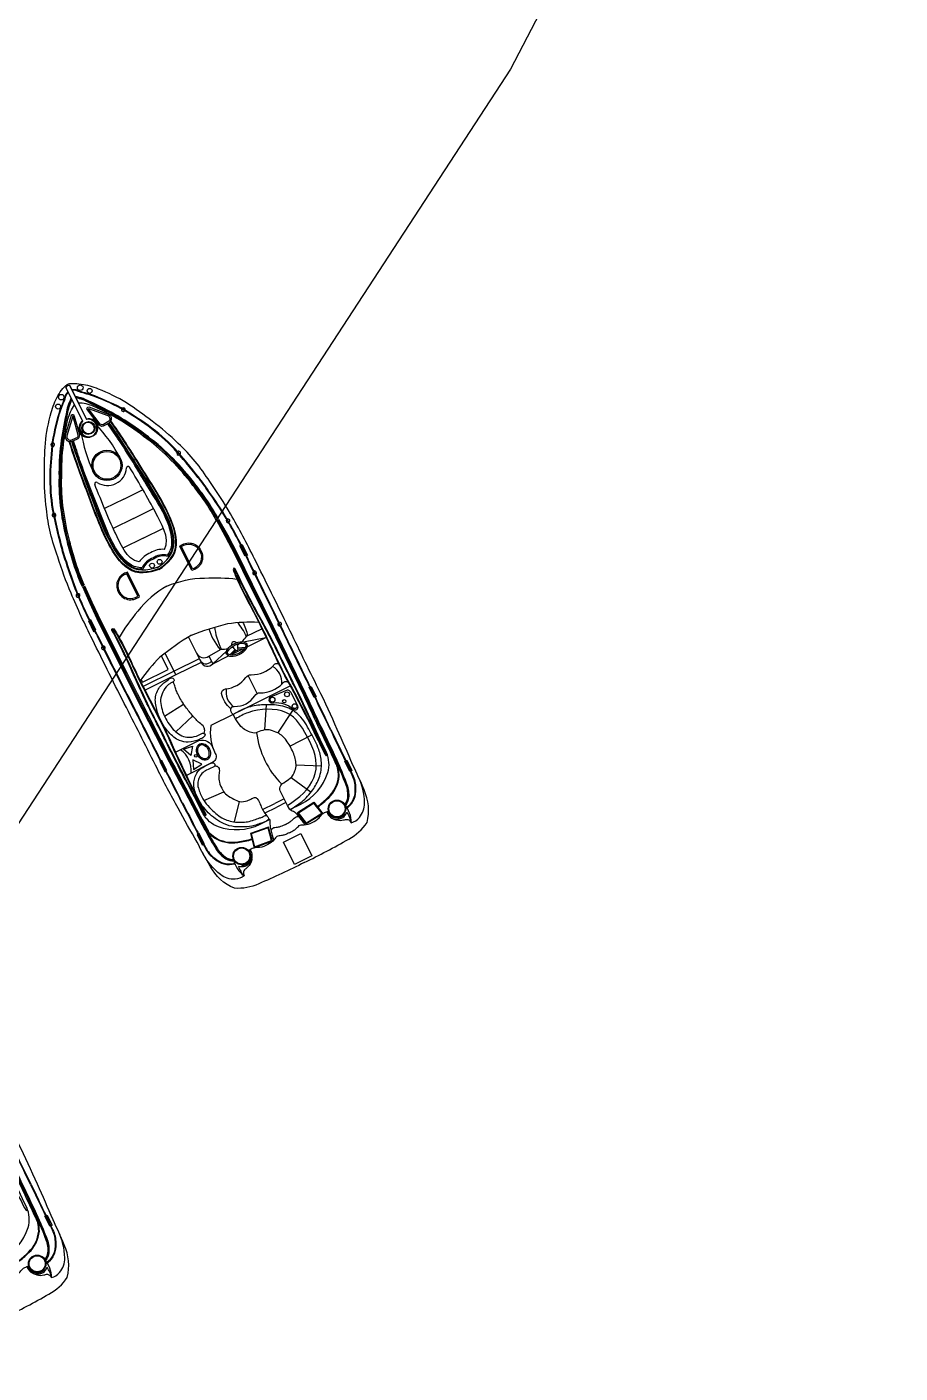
# Model space of a CAD drawing. Header units: metres. Extents: x 279276 to 280727, y 2047083 to 2048907.
# Drawn here: x 279492.2 to 279601.3, y 2047191.5 to 2047359.9 of the extents above; entities that cross this region are included whole.
import ezdxf

# ---------------------------------------------------------------- set-up
doc = ezdxf.new("R2010")
doc.units = ezdxf.units.M
doc.layers.add('village', color=3, linetype='Continuous')

msp = doc.modelspace()

# ---------------------------------------------------------------- linework, layer by layer
at = {"color": 32, "true_color": 0xcd6928}
for p, q in [((279504.29, 2047300.84), (279506.71, 2047302.04)), ((279504.29, 2047300.84), (279501.88, 2047299.65)), ((279505.51, 2047298.4), (279508.02, 2047299.65)), ((279505.51, 2047298.4), (279502.99, 2047297.15)), ((279506.72, 2047295.96), (279504.2, 2047294.71)), ((279506.72, 2047295.96), (279509.25, 2047297.21)), ((279519.26, 2047282.97), (279522.08, 2047283.55)), ((279519.71, 2047282.37), (279522.08, 2047283.55)), ((279514.94, 2047281.2), (279515.42, 2047280.24)), ((279515.42, 2047280.24), (279517.14, 2047281.82)), ((279515.42, 2047280.24), (279517.4, 2047281.22)), ((279518.21, 2047282.05), (279517.56, 2047281.36)), ((279518.32, 2047281.94), (279517.75, 2047281.34)), ((279517.85, 2047281.45), (279519.25, 2047282.14)), ((279518.56, 2047282.22), (279519.52, 2047282.33)), ((279518.57, 2047282.07), (279519.44, 2047282.17)), ((279510.59, 2047279.31), (279506.73, 2047277.39)), ((279510.82, 2047278.85), (279506.96, 2047276.93)), ((279518.67, 2047274.29), (279525.1, 2047277.48)), ((279520.97, 2047276.52), (279519.85, 2047278.78)), ((279509.38, 2047273.69), (279511.78, 2047275.21)), ((279521.92, 2047271.97), (279522.14, 2047275.13)), ((279523.57, 2047271.58), (279525.44, 2047274.42)), ((279510.79, 2047271.75), (279512.93, 2047273.73)), ((279525.08, 2047269.96), (279527.81, 2047271.34)), ((279525.85, 2047267.61), (279529.01, 2047267.47)), ((279525.22, 2047266.04), (279527.71, 2047264.19)), ((279514.3, 2047263.16), (279516.81, 2047264.24)), ((279518.13, 2047260.47), (279518.75, 2047263.02)), ((279521.65, 2047262.03), (279523.19, 2047262.79)), ((279521.91, 2047261.58), (279523.42, 2047262.33)), ((279524.34, 2047263.37), (279523.19, 2047262.79)), ((279524.58, 2047262.9), (279523.42, 2047262.33)), ((279531.82, 2047261.45), (279531.88, 2047261.4)), ((279519.05, 2047255.11), (279519.05, 2047255.03)), ((279494.34, 2047204.56), (279494.41, 2047204.52))]:
    msp.add_line(p, q, dxfattribs=at)
for points in [[(279526.87, 2047255.39, -0.01736), (279521.17, 2047252.73, -0.12634), (279518.14, 2047252.17, -0.172899), (279515.11, 2047254.93, -0.013884), (279513.48, 2047257.92, -0.008973), (279511.12, 2047262.18, -0.01509), (279508.5, 2047267.1, 0.002245), (279504.63, 2047274.76, -0.003342), (279500.38, 2047283.28, -0.016984), (279497.71, 2047289.08, -0.024546), (279496.06, 2047293.6, -0.067942), (279494.63, 2047299.61, -0.033948), (279494.39, 2047303.88, -0.022001), (279494.5, 2047307.84, -0.042872), (279495.23, 2047311.66, -0.059514), (279496.08, 2047313.75, -0.046364), (279496.69, 2047314.68, -0.104882), (279497.2, 2047315.13, -0.104882)], [(279526.87, 2047255.39, 0.01736), (279532.43, 2047258.32, 0.12634), (279534.71, 2047260.39, 0.172899), (279534.34, 2047264.47, 0.013884), (279532.94, 2047267.58, 0.008973), (279530.98, 2047272.04, 0.01509), (279528.64, 2047277.09, -0.002245), (279524.87, 2047284.81, 0.003342), (279520.65, 2047293.35, 0.016984), (279517.65, 2047298.98, 0.024546), (279515.04, 2047303.03, 0.067942), (279511.12, 2047307.8, 0.033948), (279507.86, 2047310.57, 0.022001), (279504.64, 2047312.87, 0.042872), (279501.15, 2047314.6, 0.059514), (279498.98, 2047315.18, 0.046364), (279497.87, 2047315.26, 0.104882), (279497.2, 2047315.13, 0.104882)], [(279530.2, 2047272.04, -0.006425), (279527.93, 2047276.77, -0.002217), (279524.17, 2047284.47, 0.003368), (279519.95, 2047293.09, 0.024633), (279517.16, 2047298.46, 0.015037), (279514.95, 2047301.8, 0.025439), (279513.64, 2047303.6, 0.013843), (279510.67, 2047307.18, 0.040266), (279507.39, 2047310.03, 0.016729), (279503.98, 2047312.25, 0.029739), (279500.18, 2047313.92, -0.01525), (279498.31, 2047314.48, 0.132389), (279497.96, 2047314.51, 0.028442), (279497.82, 2047314.49, 0.028442)], [(279530.13, 2047272, -0.006424), (279527.86, 2047276.74, -0.002217), (279524.1, 2047284.44, 0.003368), (279519.88, 2047293.06, 0.024633), (279517.1, 2047298.42, 0.015038), (279514.89, 2047301.76, 0.025461), (279513.58, 2047303.55, 0.013839), (279510.61, 2047307.12, 0.040238), (279507.34, 2047309.97, 0.016715), (279503.94, 2047312.18, 0.029693), (279500.16, 2047313.85, -0.015234), (279498.29, 2047314.4, 0.134036), (279497.97, 2047314.44, 0.024879), (279497.85, 2047314.42, 0.024879)], [(279511.59, 2047262.79, 0.006425), (279509.19, 2047267.47, 0.002217), (279505.33, 2047275.11, -0.003368), (279501.01, 2047283.69, -0.024633), (279498.42, 2047289.15, -0.015037), (279497.09, 2047292.93, -0.025439), (279496.45, 2047295.07, -0.013843), (279495.4, 2047299.59, -0.040266), (279495.1, 2047303.93, -0.016729), (279495.4, 2047307.99, -0.029739), (279496.36, 2047312.02, 0.01525), (279497.05, 2047313.85, -0.132389), (279497.23, 2047314.15, -0.028442), (279497.34, 2047314.25, -0.028442)], [(279511.66, 2047262.83, 0.006424), (279509.26, 2047267.5, 0.002217), (279505.4, 2047275.15, -0.003368), (279501.08, 2047283.72, -0.024633), (279498.49, 2047289.18, -0.015038), (279497.17, 2047292.96, -0.025461), (279496.53, 2047295.09, -0.013839), (279495.47, 2047299.61, -0.040238), (279495.18, 2047303.93, -0.016715), (279495.48, 2047307.98, -0.029693), (279496.43, 2047312, 0.015234), (279497.12, 2047313.82, -0.134036), (279497.29, 2047314.1, -0.024879), (279497.37, 2047314.18, -0.024879)], [(279499.13, 2047289.89, -0.031596), (279497.89, 2047293.2, -0.004928), (279497.25, 2047295.46, -0.02844), (279496.47, 2047299.49, -0.042875), (279496.25, 2047303.6, -0.035347), (279496.47, 2047307.72, -0.024093), (279497.13, 2047311.48, -0.079837), (279497.74, 2047313.44)], [(279499.2, 2047289.92, -0.031592), (279497.96, 2047293.22, -0.004926), (279497.32, 2047295.48, -0.028436), (279496.54, 2047299.5, -0.042895), (279496.32, 2047303.6, -0.035363), (279496.54, 2047307.71, -0.024111), (279497.21, 2047311.47, -0.077658), (279497.79, 2047313.35, -0.077658)], [(279499.27, 2047289.95, -0.031588), (279498.04, 2047293.24, -0.004924), (279497.4, 2047295.5, -0.028433), (279496.62, 2047299.51, -0.042917), (279496.4, 2047303.6, -0.035379), (279496.62, 2047307.7, -0.02413), (279497.28, 2047311.45, -0.075408), (279497.83, 2047313.26, -0.075408)], [(279516.14, 2047298.34, 0.031596), (279514.26, 2047301.33, 0.004928), (279512.84, 2047303.21, 0.02844), (279510.11, 2047306.26, 0.042875), (279506.96, 2047308.92, 0.035347), (279503.55, 2047311.23, 0.024093), (279500.15, 2047312.98, 0.079837), (279498.22, 2047313.67)], [(279516.08, 2047298.3, 0.031592), (279514.19, 2047301.28, 0.004926), (279512.78, 2047303.16, 0.028436), (279510.05, 2047306.21, 0.042895), (279506.91, 2047308.86, 0.035363), (279503.51, 2047311.17, 0.024111), (279500.12, 2047312.91, 0.077658), (279498.27, 2047313.59, 0.077658)], [(279516.01, 2047298.27, 0.031588), (279514.13, 2047301.24, 0.004924), (279512.72, 2047303.11, 0.028433), (279510, 2047306.15, 0.042917), (279506.87, 2047308.8, 0.035379), (279503.47, 2047311.1, 0.02413), (279500.08, 2047312.84, 0.075408), (279498.31, 2047313.5, 0.075408)], [(279515.87, 2047298.19, 0.031581), (279514.01, 2047301.15, 0.00492), (279512.6, 2047303.02, 0.028426), (279509.89, 2047306.04, 0.042959), (279506.78, 2047308.68, 0.035411), (279503.4, 2047310.97, 0.028829), (279500.55, 2047312.43, 0.092336), (279498.63, 2047312.85, 0.080328)], [(279499.41, 2047290.02, -0.031581), (279498.18, 2047293.29, -0.00492), (279497.55, 2047295.54, -0.028426), (279496.77, 2047299.53, -0.042959), (279496.55, 2047303.6, -0.035411), (279496.77, 2047307.68, -0.028829), (279497.33, 2047310.83, -0.092336), (279498.15, 2047312.62, -0.080328)], [(279497.86, 2047308.07), (279498.44, 2047308.31, 0.382221), (279498.79, 2047308.88), (279498.16, 2047311.18, 0.786544), (279497.74, 2047311.27), (279496.99, 2047308.8, 0.616464), (279497.86, 2047308.07, 3.844907)], [(279502.42, 2047310.34), (279501.89, 2047310.02, -0.382221), (279501.22, 2047310.09), (279499.77, 2047311.98, -0.786544), (279499.95, 2047312.37), (279502.37, 2047311.47, -0.616464), (279502.42, 2047310.34, -3.844907)], [(279515.88, 2047298.19), (279516.98, 2047296.21), (279518.19, 2047293.9), (279520.06, 2047290.06), (279522.67, 2047284.81), (279526.76, 2047276.34, 0.002601), (279528.93, 2047271.71, -0.00441), (279530.78, 2047267.79, -0.002867), (279531.04, 2047267.19, -0.002867)], [(279516.01, 2047298.26), (279517.11, 2047296.29), (279518.33, 2047293.96), (279520.2, 2047290.13), (279522.81, 2047284.87), (279526.9, 2047276.4, 0.002601), (279529.07, 2047271.78, -0.00441), (279530.92, 2047267.85, -0.012997), (279532.06, 2047265.1, -0.113276), (279532.25, 2047263.49, -0.142458), (279531.9, 2047262.64, -0.142458)], [(279516.08, 2047298.3), (279517.18, 2047296.32), (279518.39, 2047294), (279520.27, 2047290.16), (279522.88, 2047284.91), (279526.97, 2047276.44, 0.002601), (279529.14, 2047271.81, -0.004411), (279530.99, 2047267.88, -0.013003), (279532.13, 2047265.12, -0.113337), (279532.33, 2047263.48, -0.144821), (279531.95, 2047262.58, -0.138987)], [(279516.14, 2047298.34), (279517.25, 2047296.36), (279518.46, 2047294.03), (279520.34, 2047290.2), (279522.95, 2047284.94), (279527.03, 2047276.47, 0.002601), (279529.21, 2047271.84, -0.004411), (279531.06, 2047267.91, -0.013009), (279532.2, 2047265.15, -0.113396), (279532.4, 2047263.47, -0.146005), (279532, 2047262.52, -1.595219)], [(279512.81, 2047291.92), (279511.31, 2047294.95, -0.483063), (279513.95, 2047294.41, -0.50024), (279512.81, 2047291.92, -0.418424)], [(279506.26, 2047288.66), (279504.75, 2047291.69, 0.483063), (279503.59, 2047289.26, 0.50024), (279506.26, 2047288.66, 0.418424)], [(279509.7, 2047289.96, -0.096403), (279514.41, 2047290.97, -0.040538), (279518.45, 2047290.84, -1.92312)], [(279525.08, 2047262.01), (279526.44, 2047262.69, 0.202722), (279529.81, 2047266.64, 0.178768), (279529.64, 2047269.15, -0.010028), (279527.61, 2047273.47, 0.005356), (279524.17, 2047280.56, 0.016605), (279521.24, 2047286.22, -0.018921), (279518.23, 2047292.11, 0.925873), (279517.99, 2047292.03, 0.041202), (279518.41, 2047290.93, 0.024461), (279520.09, 2047287.53, -0.012888), (279523.3, 2047280.97, 0.019359), (279525.27, 2047277.18, -0.002375), (279527.56, 2047272.79, 0.006386), (279528.94, 2047269.96, 0.013656), (279529.51, 2047268.84, 0.862706), (279529.74, 2047268.92, -0.648089)], [(279529.66, 2047268.9, 0.016488), (279529.58, 2047269.12, -0.010023), (279527.54, 2047273.44, 0.005356), (279524.1, 2047280.53, 0.016607), (279521.18, 2047286.18, -0.018921), (279518.16, 2047292.07, -0.01143), (279518.16, 2047292.08, 0.913283), (279518.06, 2047292.05, 0.041174), (279518.48, 2047290.96, 0.024478), (279520.16, 2047287.56, -0.012889), (279523.37, 2047281, 0.019362), (279525.34, 2047277.21, -0.002377), (279527.63, 2047272.83, 0.006391), (279529.01, 2047270, 0.013664), (279529.58, 2047268.88, -0.000701), (279529.58, 2047268.88, 0.819976), (279529.66, 2047268.9, 0.819976)], [(279499.13, 2047289.89), (279500.04, 2047287.81), (279501.16, 2047285.44), (279503.08, 2047281.63), (279505.69, 2047276.37), (279509.97, 2047267.99, -0.002601), (279512.34, 2047263.47, 0.004411), (279514.36, 2047259.62, 0.013009), (279515.87, 2047257.04, 0.113396), (279517.08, 2047255.86, 0.146005), (279518.08, 2047255.6, 1.595219)], [(279499.2, 2047289.92), (279500.11, 2047287.85), (279501.23, 2047285.47), (279503.15, 2047281.66), (279505.76, 2047276.41), (279510.04, 2047268.03, -0.002601), (279512.41, 2047263.5, 0.004411), (279514.43, 2047259.66, 0.013003), (279515.93, 2047257.08, 0.113337), (279517.12, 2047255.93, 0.144821), (279518.06, 2047255.68, 0.138987)], [(279499.27, 2047289.95), (279500.18, 2047287.88), (279501.3, 2047285.51), (279503.22, 2047281.7), (279505.83, 2047276.44), (279510.11, 2047268.07, -0.002601), (279512.48, 2047263.54, 0.00441), (279514.49, 2047259.69, 0.012997), (279516, 2047257.12, 0.113276), (279517.16, 2047255.99, 0.142458), (279518.05, 2047255.76, 0.142458)], [(279499.41, 2047290.01), (279500.32, 2047287.94), (279501.43, 2047285.58), (279503.36, 2047281.76), (279505.97, 2047276.51), (279510.24, 2047268.14, -0.002601), (279512.62, 2047263.61, 0.00441), (279514.63, 2047259.77, 0.002867), (279514.95, 2047259.19, 0.002867)], [(279509.7, 2047289.96, 0.096403), (279506.05, 2047286.82, 0.040538), (279503.71, 2047283.52, 1.92312)], [(279522.56, 2047260.76), (279521.31, 2047260.14, -0.202722), (279516.13, 2047259.84, -0.178768), (279514.22, 2047261.49, 0.010028), (279512.01, 2047265.73, -0.005356), (279508.45, 2047272.75, -0.016605), (279505.7, 2047278.5, 0.018921), (279502.83, 2047284.46, -0.925873), (279503.04, 2047284.61, -0.041202), (279503.67, 2047283.6, -0.024461), (279505.36, 2047280.21, 0.012888), (279508.65, 2047273.69, -0.019359), (279510.47, 2047269.83, 0.002375), (279512.58, 2047265.35, -0.006386), (279514, 2047262.55, -0.013656), (279514.55, 2047261.41, -0.862706), (279514.35, 2047261.28, 0.648089)], [(279514.41, 2047261.33, -0.016488), (279514.29, 2047261.53, 0.010023), (279512.08, 2047265.76, -0.005356), (279508.51, 2047272.79, -0.016607), (279505.77, 2047278.53, 0.018921), (279502.9, 2047284.49, 0.01143), (279502.9, 2047284.5, -0.913283), (279502.98, 2047284.56, -0.041174), (279503.6, 2047283.57, -0.024478), (279505.29, 2047280.18, 0.012889), (279508.58, 2047273.66, -0.019362), (279510.4, 2047269.8, 0.002377), (279512.51, 2047265.32, -0.006391), (279513.94, 2047262.51, -0.013664), (279514.48, 2047261.38, 0.000701), (279514.48, 2047261.38, -0.819976), (279514.41, 2047261.33, -0.819976)], [(279512.75, 2047283.82, -0.033687), (279517.31, 2047285.27, -0.051879), (279521.14, 2047285.46, -1.92312)], [(279512.75, 2047283.82, 0.033687), (279508.83, 2047281.06, 0.051879), (279506.37, 2047278.12, 1.92312)], [(279512.39, 2047283.57), (279513.38, 2047281.58, 0.462925), (279514.94, 2047281.2), (279516.49, 2047282.09)], [(279513.38, 2047281.58), (279513.8, 2047280.72, 0.545737), (279515.26, 2047280.56, 0.282905)], [(279513.8, 2047280.72), (279513.96, 2047280.41, 0.516839), (279515.42, 2047280.24, 0.282905)], [(279517.69, 2047274.62, -0.164009), (279516.52, 2047276.52, -0.407559), (279517.03, 2047277.1, 0.20466), (279519.56, 2047278.51, -0.28657), (279520.24, 2047278.87, 0.198759), (279523, 2047280.01, -0.45148), (279523.72, 2047280.21, -1.463971)], [(279517.98, 2047273.9, -0.291269), (279517.7, 2047274.64, -0.299867), (279518.12, 2047274.92, 0.273478), (279520.68, 2047276.25, -0.28657), (279521.36, 2047276.61, 0.198759), (279524.12, 2047277.75, -0.45148), (279524.84, 2047277.96, -1.463971)], [(279517.98, 2047273.9), (279515.19, 2047272.52, 0.158322), (279515.73, 2047269.04, -0.417676), (279515.43, 2047267.92), (279512.14, 2047266.29)], [(279525.08, 2047262.01), (279524.76, 2047262.54), (279523.93, 2047264.19, -0.448043), (279524.31, 2047265.37, 0.025561), (279525.09, 2047265.93, 0.15676), (279525.68, 2047266.85, 0.144288), (279525.85, 2047267.65, 0.079427), (279525.47, 2047269.16, 0.054179), (279524.62, 2047270.68, 0.127294), (279523.55, 2047271.59, -0.025195), (279522.66, 2047271.95, 0.112656), (279521.91, 2047271.97, 0.061652), (279521.02, 2047271.68, -0.222278), (279520.26, 2047271.65, -0.049109), (279519.58, 2047271.94, -0.09997), (279518.94, 2047272.4, -0.045992), (279518.28, 2047273.37), (279517.98, 2047273.9)], [(279510.77, 2047269.19), (279513.7, 2047270.65, -0.406088), (279515.45, 2047269.7)], [(279530.13, 2047272, 0.002941), (279531.78, 2047268.56, -0.002014), (279532.81, 2047266.36, -0.130992), (279533.19, 2047264.65, -0.261832), (279532.17, 2047262.26, -0.261832)], [(279530.2, 2047272.04, 0.002942), (279531.85, 2047268.59, -0.002013), (279532.88, 2047266.39, -0.130442), (279533.26, 2047264.65, -0.261246), (279532.22, 2047262.2, -0.209197)], [(279528.49, 2047262.38, 0.043334), (279529.86, 2047263.56, 0.18333), (279531.14, 2047266.18, 0.123985), (279530.64, 2047268.27, -0.015377), (279530.07, 2047269.67)], [(279528.54, 2047262.32, 0.043195), (279529.92, 2047263.5, 0.183415), (279531.22, 2047266.17, 0.094511), (279530.93, 2047267.82)], [(279532.74, 2047260.36, 0.164393), (279533.75, 2047261.03, 0.188684), (279534.4, 2047262.82, 0.10758), (279533.58, 2047266.22)], [(279511.59, 2047262.79, -0.002942), (279513.34, 2047259.4, 0.002013), (279514.47, 2047257.25, 0.130442), (279515.62, 2047255.89, 0.261246), (279518.21, 2047255.24, 0.209197)], [(279511.66, 2047262.83, -0.002941), (279513.41, 2047259.44, 0.002014), (279514.53, 2047257.28, 0.130992), (279515.67, 2047255.95, 0.261832), (279518.19, 2047255.31, 0.261832)], [(279520.32, 2047258.32, -0.043334), (279518.55, 2047257.94, -0.18333), (279515.69, 2047258.5, -0.123985), (279514.32, 2047260.16, 0.015377), (279513.55, 2047261.47)], [(279520.34, 2047258.24, -0.043195), (279518.56, 2047257.86, -0.183415), (279515.65, 2047258.44, -0.094511), (279514.51, 2047259.67)], [(279489.39, 2047198.5, 0.01736), (279494.95, 2047201.43, 0.12634), (279497.23, 2047203.51, 0.172899), (279496.86, 2047207.59, 0.013884), (279495.46, 2047210.7, 0.008973), (279493.5, 2047215.16, 0.01509), (279491.16, 2047220.21, -0.002245), (279487.4, 2047227.92, 0.003342), (279483.18, 2047236.47, 0.016984), (279480.17, 2047242.09, 0.024546), (279477.57, 2047246.14, 0.067942), (279473.64, 2047250.92, 0.033948), (279470.39, 2047253.68, 0.022001), (279467.16, 2047255.99, 0.042872), (279463.68, 2047257.72, 0.059514), (279461.5, 2047258.3, 0.046364), (279460.39, 2047258.38, 0.104882), (279459.73, 2047258.24, 0.104882)], [(279492.72, 2047215.15, -0.006425), (279490.45, 2047219.88, -0.002217), (279486.69, 2047227.58, 0.003368), (279482.47, 2047236.21, 0.024633), (279479.69, 2047241.58, 0.015037), (279477.48, 2047244.91, 0.025439), (279476.16, 2047246.72, 0.013843), (279473.19, 2047250.29, 0.040266), (279469.91, 2047253.15, 0.016729), (279466.5, 2047255.36, 0.029739), (279462.71, 2047257.04, -0.01525), (279460.84, 2047257.59, 0.132389), (279460.49, 2047257.63, 0.028442), (279460.34, 2047257.6, 0.028442)], [(279492.66, 2047215.12, -0.006424), (279490.38, 2047219.85, -0.002217), (279486.62, 2047227.55, 0.003368), (279482.4, 2047236.17, 0.024633), (279479.62, 2047241.54, 0.015038), (279477.41, 2047244.87, 0.025461), (279476.1, 2047246.67, 0.013839), (279473.14, 2047250.24, 0.040238), (279469.87, 2047253.09, 0.016715), (279466.46, 2047255.29, 0.029693), (279462.69, 2047256.96, -0.015234), (279460.81, 2047257.52, 0.134036), (279460.5, 2047257.55, 0.024879), (279460.38, 2047257.53, 0.024879)], [(279519.35, 2047253.71, -0.164393), (279518.21, 2047253.32, -0.188684), (279516.39, 2047253.88, -0.10758), (279514.18, 2047256.59)], [(279478.4, 2047241.3), (279479.5, 2047239.33), (279480.71, 2047237.01), (279482.59, 2047233.17), (279485.2, 2047227.92), (279489.28, 2047219.45, 0.002601), (279491.46, 2047214.82, -0.00441), (279493.3, 2047210.9, -0.002867), (279493.57, 2047210.3, -0.002867)], [(279478.54, 2047241.38), (279479.64, 2047239.4), (279480.85, 2047237.08), (279482.73, 2047233.24), (279485.33, 2047227.99), (279489.42, 2047219.52, 0.002601), (279491.59, 2047214.89, -0.00441), (279493.44, 2047210.96, -0.012997), (279494.58, 2047208.21, -0.113276), (279494.78, 2047206.6, -0.142458), (279494.43, 2047205.75, -0.142458)], [(279478.6, 2047241.42), (279479.71, 2047239.44), (279480.92, 2047237.11), (279482.79, 2047233.28), (279485.4, 2047228.02), (279489.49, 2047219.55, 0.002601), (279491.66, 2047214.92, -0.004411), (279493.51, 2047210.99, -0.013003), (279494.66, 2047208.24, -0.113337), (279494.85, 2047206.59, -0.144821), (279494.48, 2047205.69, -0.138987)], [(279478.67, 2047241.45), (279479.77, 2047239.47), (279480.99, 2047237.15), (279482.86, 2047233.31), (279485.47, 2047228.06), (279489.56, 2047219.58, 0.002601), (279491.73, 2047214.96, -0.004411), (279493.58, 2047211.03, -0.013009), (279494.73, 2047208.26, -0.113396), (279494.93, 2047206.58, -0.146005), (279494.53, 2047205.63, -1.595219)], [(279487.6, 2047205.12), (279488.97, 2047205.8, 0.202722), (279492.34, 2047209.75, 0.178768), (279492.17, 2047212.27, -0.010028), (279490.14, 2047216.59, 0.005356), (279486.69, 2047223.67, 0.016605), (279483.77, 2047229.34, -0.018921), (279480.76, 2047235.22, 0.925873), (279480.51, 2047235.14, 0.041202), (279480.93, 2047234.04, 0.024461), (279482.61, 2047230.64, -0.012888), (279485.82, 2047224.08, 0.019359), (279487.8, 2047220.29, -0.002375), (279490.09, 2047215.91, 0.006386), (279491.46, 2047213.08, 0.013656), (279492.04, 2047211.95, 0.862706), (279492.26, 2047212.04, -0.648089)], [(279492.66, 2047215.12, 0.002941), (279494.3, 2047211.67, -0.002014), (279495.34, 2047209.47, -0.130992), (279495.71, 2047207.76, -0.261832), (279494.7, 2047205.38, -0.261832)], [(279492.72, 2047215.15, 0.002942), (279494.37, 2047211.71, -0.002013), (279495.41, 2047209.51, -0.130442), (279495.79, 2047207.76, -0.261246), (279494.75, 2047205.31, -0.209197)], [(279491.02, 2047205.49, 0.043334), (279492.39, 2047206.67, 0.18333), (279493.67, 2047209.29, 0.123985), (279493.17, 2047211.38, -0.015377), (279492.59, 2047212.79)], [(279491.06, 2047205.43, 0.043195), (279492.44, 2047206.62, 0.183415), (279493.75, 2047209.29, 0.094511), (279493.45, 2047210.94)], [(279495.27, 2047203.48, 0.164393), (279496.28, 2047204.14, 0.188684), (279496.93, 2047205.94, 0.10758), (279496.11, 2047209.33)]]:
    msp.add_lwpolyline(points, format="xyb", dxfattribs=at)
for points in [[(279499.15, 2047310.61), (279497.06, 2047314.81)], [(279497.06, 2047314.81), (279499.16, 2047310.57)], [(279497.54, 2047315.05), (279499.65, 2047310.81)], [(279499.63, 2047310.84), (279497.54, 2047315.05)], [(279519.56, 2047293.74), (279519.47, 2047293.69), (279518.82, 2047295), (279518.92, 2047295.05)], [(279518.99, 2047295.09), (279519.11, 2047295.15), (279519.76, 2047293.84), (279519.63, 2047293.77)], [(279500, 2047285.66), (279499.88, 2047285.6), (279500.53, 2047284.29), (279500.66, 2047284.35)], [(279500.73, 2047284.39), (279500.82, 2047284.43), (279500.17, 2047285.74), (279500.07, 2047285.69)], [(279519.64, 2047283.68), (279521.57, 2047284.61)], [(279506.48, 2047278.29), (279506.66, 2047277.93), (279509.87, 2047279.53), (279509.03, 2047281.22)], [(279513.96, 2047280.41), (279510.82, 2047278.85), (279509.47, 2047281.56)], [(279513.73, 2047280.87), (279510.59, 2047279.31)], [(279527.63, 2047277.37), (279527.72, 2047277.42), (279528.34, 2047276.17), (279528.23, 2047276.11)], [(279528.16, 2047276.08), (279528.1, 2047276.04), (279527.47, 2047277.3), (279527.56, 2047277.34)], [(279508.89, 2047268.07), (279508.8, 2047268.02), (279509.43, 2047266.77), (279509.53, 2047266.83)], [(279509.6, 2047266.86), (279509.67, 2047266.89), (279509.05, 2047268.15), (279508.96, 2047268.1)], [(279532.61, 2047266.8), (279532.56, 2047266.78), (279531.93, 2047268.05), (279532, 2047268.08)], [(279532.07, 2047268.12), (279532.2, 2047268.18), (279532.82, 2047266.91), (279532.67, 2047266.84)], [(279513.58, 2047258.94), (279513.46, 2047258.87), (279514.09, 2047257.61), (279514.24, 2047257.68)], [(279514.3, 2047257.72), (279514.35, 2047257.74), (279513.72, 2047259.01), (279513.65, 2047258.97)], [(279495.13, 2047209.92), (279495.08, 2047209.9), (279494.45, 2047211.16), (279494.53, 2047211.2)], [(279494.6, 2047211.23), (279494.72, 2047211.29), (279495.35, 2047210.03), (279495.2, 2047209.95)]]:
    msp.add_lwpolyline(points, dxfattribs=at)
for points in [[(279497.79, 2047308.25), (279498.37, 2047308.49, 0.383069), (279498.6, 2047308.84), (279497.96, 2047311.17, 0.853636), (279497.92, 2047311.2), (279497.18, 2047308.75, 0.613527)], [(279502.33, 2047310.5), (279501.78, 2047310.18, -0.383069), (279501.37, 2047310.21), (279499.9, 2047312.13, -0.853636), (279499.9, 2047312.18), (279502.29, 2047311.3, -0.613527)], [(279512.9, 2047292.1), (279511.5, 2047294.9, -0.460147), (279513.81, 2047294.34, -0.47706)], [(279506.06, 2047288.71), (279504.67, 2047291.51, 0.460147), (279503.72, 2047289.33, 0.47706)], [(279522.64, 2047276.08, 0.917705), (279523, 2047275.37, -0.209704), (279525.49, 2047274.58, 0.850912), (279526.05, 2047274.97), (279525.23, 2047276.62, 0.435659), (279524.53, 2047276.88)]]:
    msp.add_lwpolyline(points, format="xyb", close=True, dxfattribs=at)
for points in [[(279512.68, 2047268.76), (279511.76, 2047269.56), (279512.91, 2047269.96)], [(279512.95, 2047268.23), (279513.02, 2047267.01), (279514.04, 2047267.69)], [(279527.12, 2047260.21), (279526.03, 2047261.64), (279528.05, 2047262.93), (279529.19, 2047261.5)], [(279527.14, 2047260.31), (279526.15, 2047261.62), (279528.03, 2047262.82), (279529.08, 2047261.52)], [(279522.88, 2047258.1), (279522.39, 2047259.83), (279520.15, 2047259), (279520.59, 2047257.23)], [(279522.78, 2047258.15), (279522.34, 2047259.73), (279520.24, 2047258.96), (279520.64, 2047257.34)], [(279525.63, 2047255.16), (279524.25, 2047257.94), (279526.42, 2047259.01), (279527.79, 2047256.24)]]:
    msp.add_lwpolyline(points, close=True, dxfattribs=at)
for centre, radius in [((279498.86, 2047314.76), 0.349), ((279500.04, 2047314.37), 0.313), ((279496.49, 2047313.58), 0.349), ((279496.09, 2047312.41), 0.313), ((279499.82, 2047309.69), 0.771), ((279499.95, 2047309.76), 0.771), ((279502.2, 2047305.05), 1.9), ((279502.2, 2047305.05), 1.9), ((279502.2, 2047305.05), 1.74), ((279502.2, 2047305.05), 1.74), ((279507.84, 2047292.52), 0.305), ((279508.78, 2047292.99), 0.305), ((279522.89, 2047275.76), 0.304), ((279524.36, 2047275.56), 0.197), ((279524.7, 2047276.42), 0.304), ((279525.66, 2047274.95), 0.304), ((279513.31, 2047268.74), 0.163), ((279530.95, 2047262.11), 1.09), ((279530.95, 2047262.11), 1.01), ((279519.04, 2047256.2), 1.09), ((279519.04, 2047256.2), 1.01), ((279493.48, 2047205.22), 1.09), ((279493.48, 2047205.22), 1.01)]:
    msp.add_circle(centre, radius, dxfattribs=at)
for centre, radius, start, end in [((279497.47, 2047314.6), 0.456, 80.3157, 152.501), ((279497.47, 2047314.6), 0.456, 80.3157, 152.501), ((279504.25, 2047312.02), 0.237, 154.8157, 322.3981), ((279504.25, 2047312.02), 0.237, 341.0359, 136.178), ((279499.82, 2047309.69), 1.13, 126.2924, 98.7419), ((279499.95, 2047309.76), 1.13, 134.0749, 106.5244), ((279486.12, 2047296.44), 20.14, 28.0102, 43.081), ((279495.42, 2047307.63), 0.237, 96.6388, 251.7809), ((279495.42, 2047307.63), 0.237, 270.4186, 78.001), ((279518.79, 2047312.66), 20.14, 189.7358, 204.8066), ((279511.16, 2047306.58), 0.237, 143.4276, 298.0618), ((279511.16, 2047306.58), 0.237, 316.6969, 124.7925), ((279502.37, 2047304.87), 2.28, 294.668, 356.4692), ((279504.85, 2047304.72), 0.202, 30.746, 177.2138), ((279500.87, 2047302.75), 0.202, 55.603, 202.0707), ((279502.25, 2047304.81), 2.28, 236.3476, 298.1487), ((279495.58, 2047298.84), 0.237, 108.0242, 276.1199), ((279495.58, 2047298.84), 0.237, 294.755, 89.3892), ((279517.34, 2047298.12), 0.237, 133.7477, 286.0233), ((279517.34, 2047298.12), 0.237, 304.6822, 115.0888), ((279509.17, 2047291.67), 2.89, 85.5325, 122.1349), ((279508.66, 2047291.41), 2.89, 110.6819, 147.2842), ((279508.68, 2047291.29), 2.3, 107.6968, 155.4466), ((279508.68, 2047291.29), 2.15, 107.6968, 158.904), ((279509.26, 2047291.58), 2.3, 77.3702, 125.1199), ((279509.26, 2047291.58), 2.15, 73.9128, 125.1199), ((279520.66, 2047291.61), 0.237, 130.0385, 282.619), ((279520.66, 2047291.61), 0.237, 301.2792, 111.3783), ((279498.58, 2047288.8), 0.237, 117.728, 288.1345), ((279498.58, 2047288.8), 0.237, 306.7934, 99.0691), ((279523.79, 2047285.2), 0.237, 127.6304, 283.8795), ((279523.79, 2047285.2), 0.237, 302.5037, 109.0062), ((279501.76, 2047282.23), 0.237, 310.1978, 102.7783), ((279518.12, 2047282.66), 0.347, 37.2107, 195.5563), ((279518.93, 2047283.05), 1.24, 202.5238, 202.7931), ((279517.33, 2047282.26), 1.24, 30.0236, 30.293), ((279517.33, 2047282.26), 1.24, 354.813, 22.4531), ((279516.68, 2047285.63), 3.55, 301.3109, 307.6502), ((279516.68, 2047285.63), 3.55, 311.8426, 326.5984), ((279501.76, 2047282.23), 0.237, 121.4385, 291.5376), ((279516.68, 2047285.63), 3.55, 267.0334, 280.3844), ((279516.68, 2047285.63), 3.55, 286.3575, 290.5974), ((279518.93, 2047283.05), 1.24, 212.0109, 238.0038), ((279518.42, 2047282.07), 0.166, 206.4084, 26.4084), ((279521.82, 2047277.95), 2.24, 353.0328, 61.1803), ((279519.32, 2047276.71), 2.24, 169.6084, 233.8126), ((279531.98, 2047273.05), 11.17, 187.3079, 224.7805), ((279509.62, 2047266.91), 3.12, 353.8769, 55.7644), ((279529.23, 2047260.36), 3.52, 0.0771, 40.4127), ((279530.95, 2047262.11), 1.32, 195.7342, 340.6358), ((279530.95, 2047262.11), 1.17, 195.7342, 322.6841), ((279529.29, 2047259.69), 3.52, 11.0505, 34.283), ((279521.48, 2047256.51), 3.52, 192.4041, 232.7397), ((279519.04, 2047256.2), 1.32, 252.181, 37.0826), ((279519.04, 2047256.2), 1.17, 270.1327, 37.0826), ((279521.97, 2047256.06), 3.52, 198.5338, 221.7663), ((279491.75, 2047203.47), 3.52, 0.0771, 40.4127), ((279493.48, 2047205.22), 1.32, 195.7342, 340.6358), ((279493.48, 2047205.22), 1.17, 195.7342, 322.6841), ((279491.82, 2047202.8), 3.52, 11.0505, 34.283)]:
    msp.add_arc(centre, radius, start, end, dxfattribs=at)
for start_param, end_param in [(0.830012, 1.576846), (4.712389, 5.232342)]:
    msp.add_ellipse((279518.06, 2047282.9), major_axis=(-1.84, 3.71), ratio=0.425319, start_param=start_param, end_param=end_param, dxfattribs=at)
for centre, major_axis, ratio in [((279518.42, 2047282.07), (1.26, 0.63), 0.533092), ((279514.26, 2047269.24), (-0.439, 0.993), 0.758117)]:
    msp.add_ellipse(centre, major_axis=major_axis, ratio=ratio, dxfattribs=at)
for points, knots in [([(279509.76, 2047293.82), (279510.08, 2047294.26), (279510.29, 2047294.73), (279510.37, 2047296.44), (279509.91, 2047297.73), (279508.87, 2047299.91), (279508.22, 2047300.9), (279506.32, 2047303.99), (279505.1, 2047306.11), (279503.27, 2047308.84), (279502.79, 2047309.54), (279502.3, 2047310.25)], [0.0248254, 0.0248254, 0.0248254, 0.0248254, 0.0474598, 0.0474598, 0.0949196, 0.0949196, 0.1423794, 0.1423794, 0.237299, 0.237299, 0.2709084, 0.2709084, 0.2709084, 0.2709084]), ([(279509.85, 2047293.64), (279510.04, 2047293.87), (279510.69, 2047294.93), (279510.15, 2047298.19), (279507.66, 2047302), (279505.13, 2047306.4), (279503.21, 2047309.19), (279502.43, 2047310.34)], [0.0234044, 0.0234044, 0.0234044, 0.0234044, 0.0350942, 0.0739111, 0.138251, 0.2165713, 0.2709084, 0.2709084, 0.2709084, 0.2709084]), ([(279508.51, 2047292.29), (279509.7, 2047293.01), (279510.63, 2047294.1), (279510.54, 2047296.88), (279509.96, 2047298.22), (279508.16, 2047301.82), (279506.67, 2047303.97), (279504.36, 2047307.64), (279503.43, 2047309.02), (279502.49, 2047310.38)], [0, 0, 0, 0, 0.0508337, 0.0508337, 0.1016674, 0.1016674, 0.2060328, 0.2060328, 0.2709084, 0.2709084, 0.2709084, 0.2709084]), ([(279508.63, 2047292.09), (279509.79, 2047292.8), (279510.8, 2047293.88), (279510.84, 2047296.64), (279510.31, 2047297.97), (279508.6, 2047301.54), (279507.13, 2047303.63), (279504.77, 2047307.43), (279503.74, 2047308.97), (279502.65, 2047310.55)], [0, 0, 0, 0, 0.0480884, 0.0480884, 0.0961768, 0.0961768, 0.1985377, 0.1985377, 0.2704106, 0.2704106, 0.2704106, 0.2704106]), ([(279508.67, 2047292.03), (279509.8, 2047292.71), (279510.83, 2047293.75), (279510.95, 2047296.44), (279510.47, 2047297.76), (279508.82, 2047301.34), (279507.34, 2047303.41), (279504.94, 2047307.32), (279503.85, 2047308.95), (279502.69, 2047310.63)], [0, 0, 0, 0, 0.0462196, 0.0462196, 0.0924392, 0.0924392, 0.1947325, 0.1947325, 0.2709084, 0.2709084, 0.2709084, 0.2709084]), ([(279508.67, 2047292.03), (279507.45, 2047291.54), (279506, 2047291.35), (279503.78, 2047292.88), (279503.02, 2047294.06), (279501.17, 2047297.54), (279500.41, 2047299.97), (279498.74, 2047304.24), (279498.11, 2047306.1), (279497.47, 2047308.04)], [0, 0, 0, 0, 0.0462196, 0.0462196, 0.0924392, 0.0924392, 0.1947325, 0.1947325, 0.2709084, 0.2709084, 0.2709084, 0.2709084]), ([(279508.64, 2047292.1), (279507.38, 2047291.6), (279505.91, 2047291.46), (279503.69, 2047293.09), (279502.95, 2047294.32), (279501.14, 2047297.83), (279500.37, 2047300.27), (279498.76, 2047304.44), (279498.16, 2047306.19), (279497.55, 2047308.02)], [0, 0, 0, 0, 0.0480884, 0.0480884, 0.0961768, 0.0961768, 0.1985377, 0.1985377, 0.2704106, 0.2704106, 0.2704106, 0.2704106]), ([(279508.56, 2047292.31), (279507.27, 2047291.8), (279505.84, 2047291.72), (279503.68, 2047293.47), (279502.97, 2047294.75), (279501.18, 2047298.35), (279500.37, 2047300.84), (279498.85, 2047304.9), (279498.31, 2047306.47), (279497.79, 2047308.05)], [0, 0, 0, 0, 0.0508337, 0.0508337, 0.1016674, 0.1016674, 0.2060328, 0.2060328, 0.2709084, 0.2709084, 0.2709084, 0.2709084]), ([(279506.67, 2047292.06), (279506.38, 2047292.06), (279505.15, 2047292.18), (279502.87, 2047294.57), (279501.33, 2047298.86), (279499.37, 2047303.53), (279498.3, 2047306.75), (279497.86, 2047308.07)], [0.0234044, 0.0234044, 0.0234044, 0.0234044, 0.0350942, 0.0739111, 0.138251, 0.2165713, 0.2709084, 0.2709084, 0.2709084, 0.2709084]), ([(279506.58, 2047292.25), (279506.04, 2047292.25), (279505.54, 2047292.38), (279504.13, 2047293.34), (279503.38, 2047294.49), (279502.28, 2047296.63), (279501.88, 2047297.76), (279500.56, 2047301.13), (279499.62, 2047303.39), (279498.55, 2047306.49), (279498.28, 2047307.3), (279498, 2047308.12)], [0.0248254, 0.0248254, 0.0248254, 0.0248254, 0.0474598, 0.0474598, 0.0949196, 0.0949196, 0.1423794, 0.1423794, 0.237299, 0.237299, 0.2709084, 0.2709084, 0.2709084, 0.2709084]), ([(279509.4, 2047294.55), (279510.21, 2047295.94), (279508.84, 2047298), (279507.77, 2047300.22), (279506.13, 2047303.01), (279505.02, 2047304.83)], [0.0313661, 0.0313661, 0.0313661, 0.0313661, 0.1084744, 0.1084744, 0.1920729, 0.1920729, 0.1920729, 0.1920729]), ([(279506.22, 2047292.98), (279504.63, 2047293.17), (279503.81, 2047295.51), (279502.69, 2047297.7), (279501.46, 2047300.69), (279500.68, 2047302.68)], [0.0313661, 0.0313661, 0.0313661, 0.0313661, 0.1084744, 0.1084744, 0.1920729, 0.1920729, 0.1920729, 0.1920729]), ([(279519.54, 2047282.63), (279519.47, 2047282.77), (279519.2, 2047282.88), (279518.05, 2047282.7), (279517.21, 2047281.9), (279517.33, 2047281.26), (279518.25, 2047281.22), (279519.43, 2047282.01), (279519.63, 2047282.44), (279519.54, 2047282.63)], [0, 0, 0, 0, 1.031451, 1.031451, 2.992455, 2.992455, 4.95346, 4.95346, 6.283185, 6.283185, 6.283185, 6.283185]), ([(279524.76, 2047262.54), (279526.27, 2047263.44), (279527.47, 2047264.55), (279528.65, 2047267.42), (279528.34, 2047269), (279526.77, 2047272.03), (279525.95, 2047273.63), (279523.19, 2047274.71), (279521.33, 2047274.67), (279519.3, 2047273.94), (279518.81, 2047273.67), (279518.28, 2047273.37)], [0, 0, 0, 0, 0.0684102, 0.0684102, 0.1368204, 0.1368204, 0.2052306, 0.2052306, 0.2736407, 0.2736407, 0.2974604, 0.2974604, 0.2974604, 0.2974604]), ([(279513.88, 2047270.09), (279513.55, 2047269.95), (279513.43, 2047269.3), (279514.01, 2047268.34), (279514.56, 2047268.22), (279515.07, 2047268.81), (279514.97, 2047269.55), (279514.36, 2047270.12), (279514.08, 2047270.18), (279513.88, 2047270.09)], [0, 0, 0, 0, 1.743273, 1.743273, 3.486547, 3.486547, 5.22982, 5.22982, 6.283185, 6.283185, 6.283185, 6.283185]), ([(279524.5, 2047260.15), (279524.7, 2047260.25), (279525.02, 2047260.41), (279525.44, 2047260.75), (279525.75, 2047261.13), (279526.05, 2047261.15), (279526.17, 2047261.15)], [0, 0, 0, 0, 0.00840925, 0.01405459, 0.02148076, 0.02583256, 0.02583256, 0.02583256, 0.02583256]), ([(279524.5, 2047260.15), (279524.31, 2047260.06), (279523.98, 2047259.9), (279523.46, 2047259.76), (279522.97, 2047259.75), (279522.77, 2047259.52), (279522.7, 2047259.43)], [0, 0, 0, 0, 0.00840925, 0.01405459, 0.02148076, 0.02583256, 0.02583256, 0.02583256, 0.02583256])]:
    msp.add_open_spline(points, degree=3, knots=knots, dxfattribs=at)
for points in [[(279514.94, 2047284.6), (279515.22, 2047283.75), (279515.67, 2047282.85), (279516.36, 2047282.02)], [(279519.16, 2047285.46), (279519.43, 2047284.94), (279519.65, 2047284.36), (279519.79, 2047283.73)]]:
    msp.add_open_spline(points, degree=3, dxfattribs=at)
for points in [[(279510.04, 2047277.75), (279510.29, 2047277.9), (279510.59, 2047278.14), (279510.42, 2047278.44), (279509.84, 2047278.24), (279508.9, 2047277.46), (279508.28, 2047276.12), (279508.43, 2047274.52), (279508.93, 2047273.14), (279509.92, 2047271.68), (279511.28, 2047270.64), (279512.37, 2047270.44), (279513.76, 2047270.79), (279514.31, 2047271.1), (279514.46, 2047271.36), (279514.22, 2047271.57), (279513.9, 2047271.45), (279512.84, 2047271.08), (279511.98, 2047271.09), (279511.15, 2047271.47), (279510.49, 2047272.04), (279509.83, 2047272.92), (279509.31, 2047273.84), (279509.03, 2047274.76), (279508.9, 2047275.76), (279509.19, 2047276.71), (279509.77, 2047277.54), (279510.04, 2047277.75)], [(279514.35, 2047271.52), (279514.42, 2047271.91), (279514.32, 2047272.32), (279513.78, 2047272.84), (279513.34, 2047273.26), (279512.71, 2047273.99), (279511.83, 2047275.14), (279511.43, 2047275.79), (279511.05, 2047276.49), (279510.82, 2047277.06), (279510.66, 2047277.6), (279510.47, 2047277.99)], [(279525.08, 2047262.01), (279526.54, 2047262.98), (279527.92, 2047264.48), (279528.72, 2047265.97), (279529.01, 2047267.9), (279528.67, 2047269.53), (279527.7, 2047271.55), (279526.45, 2047273.56), (279524.92, 2047274.69), (279522.86, 2047275.11), (279521.07, 2047275.06), (279519.22, 2047274.55), (279517.98, 2047273.9)], [(279515.69, 2047267.5), (279516.07, 2047267.37), (279516.25, 2047266.86), (279516.17, 2047266.17), (279516.25, 2047265.43), (279516.68, 2047264.44), (279517.17, 2047263.84), (279518.07, 2047263.3), (279518.79, 2047263.01), (279519.74, 2047263.12), (279520.32, 2047263.39), (279520.74, 2047263.53), (279521.02, 2047263.32), (279521.37, 2047262.66), (279522.04, 2047261.41), (279522.4, 2047260.8), (279521.72, 2047260.4), (279520.29, 2047259.94), (279519.14, 2047259.84), (279517.83, 2047259.92), (279516.53, 2047260.38), (279515.51, 2047261.05), (279514.67, 2047261.83), (279513.96, 2047262.73), (279513.4, 2047263.8), (279513.07, 2047264.97), (279513.1, 2047265.66), (279513.31, 2047266.32), (279513.92, 2047267.13), (279514.44, 2047267.43), (279515.11, 2047267.76), (279515.54, 2047267.84), (279515.69, 2047267.5), (279515.4, 2047267.29), (279514.66, 2047266.95), (279514.08, 2047266.54), (279513.69, 2047265.91), (279513.54, 2047265.27), (279513.68, 2047264.51), (279514.26, 2047263.22), (279515, 2047262.29), (279515.8, 2047261.53), (279516.57, 2047260.97), (279517.19, 2047260.7), (279518.01, 2047260.48), (279519.02, 2047260.43), (279519.77, 2047260.5), (279520.6, 2047260.72), (279521.26, 2047260.96), (279521.72, 2047261.14), (279522.08, 2047261.27), (279522.26, 2047261.13)], [(279522.56, 2047260.76), (279522.58, 2047260.19), (279522.69, 2047259.47), (279523.05, 2047258.19)], [(279525.02, 2047259.12), (279525.58, 2047259.43), (279525.92, 2047259.71), (279526.35, 2047260.07), (279526.84, 2047260.12), (279527.84, 2047260.38), (279528.73, 2047261), (279529.12, 2047261.45), (279529.41, 2047261.65), (279529.9, 2047261.81)], [(279525.08, 2047262.01), (279525.63, 2047261.71), (279526.14, 2047261.18), (279526.94, 2047260.12)], [(279530.46, 2047260.88), (279530.92, 2047260.71), (279531.78, 2047260.71), (279532.24, 2047260.79), (279532.57, 2047260.61), (279532.74, 2047260.36)], [(279525.02, 2047259.12), (279524.42, 2047258.86), (279524, 2047258.76), (279523.45, 2047258.63), (279523.11, 2047258.27), (279522.31, 2047257.63), (279521.27, 2047257.29), (279520.68, 2047257.25), (279520.34, 2047257.14), (279519.91, 2047256.85)], [(279520.32, 2047255.85), (279520.18, 2047255.37), (279519.66, 2047254.69), (279519.32, 2047254.37), (279519.26, 2047254), (279519.35, 2047253.71)], [(279487.54, 2047202.23), (279488.1, 2047202.55), (279488.44, 2047202.82), (279488.88, 2047203.19), (279489.37, 2047203.23), (279490.37, 2047203.49), (279491.26, 2047204.11), (279491.65, 2047204.56), (279491.94, 2047204.76), (279492.43, 2047204.93)], [(279492.99, 2047204), (279493.45, 2047203.82), (279494.3, 2047203.82), (279494.77, 2047203.9), (279495.1, 2047203.72), (279495.27, 2047203.48)]]:
    msp.add_spline(points, degree=3, dxfattribs=at)
at = {"layer": 'village', "color": 3}
for p, q in [((279601.34, 2047448.86), (279552.66, 2047354.59)), ((279552.66, 2047354.59), (279446.27, 2047191.55))]:
    msp.add_line(p, q, dxfattribs=at)

doc.saveas('drawing.dxf')
